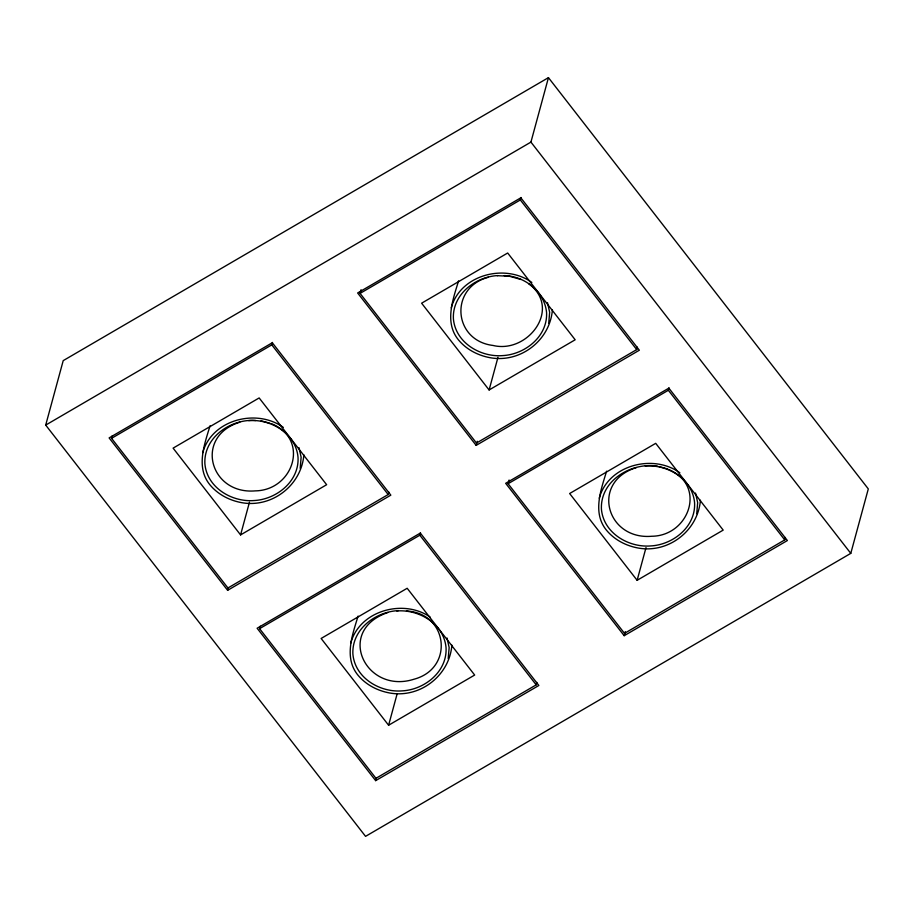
<?xml version="1.0" encoding="UTF-8"?>
<svg xmlns="http://www.w3.org/2000/svg" width="914" height="914" viewBox="0 0 914 914"><rect width="100%" height="100%" fill="white"/><g stroke="black" fill="none" stroke-linecap="round" stroke-linejoin="round"><path stroke-width="1.37" d="M210.06 425.775C204.37 444.627 195.676 467.408 209.912 484.808C217.898 494.417 229.254 500.335 241.445 502.62C271.675 508.264 301.403 485.505 303.871 454.829M300.203 468.356L301.129 457.206L298.981 447.654M358.082 616.105C352.393 634.956 343.698 657.737 357.934 675.138C365.92 684.746 377.276 690.664 389.467 692.949C419.697 698.593 449.414 675.834 451.893 645.158M458.588 280.838C452.898 299.689 444.204 322.471 458.44 339.871C466.426 349.479 477.782 355.397 489.973 357.682C520.203 363.326 549.92 340.568 552.399 309.892M448.214 658.674L449.151 647.535L447.003 637.983M548.72 323.407L549.657 312.268L547.509 302.717M606.61 471.167C600.909 490.018 592.226 512.8 606.462 530.2C614.448 539.808 625.804 545.727 637.995 548C668.225 553.656 697.942 530.897 700.421 500.221M696.742 513.737L697.679 502.597L695.531 493.046M45.7 425.09L63.215 360.63L548.446 77.644L868.3 488.91L850.785 553.37L365.554 836.356L45.7 425.09L530.931 142.104L548.446 77.644M388.85 492.075L388.187 494.531L227.94 587.988L111.554 438.332L112.216 435.875M111.554 438.332L271.801 344.875L272.463 342.419M240.576 534.907L326.641 484.717L259.153 397.944L173.1 448.134L240.576 534.907L249.465 502.209M227.632 590.318L390.826 495.148L272.303 342.75L109.12 437.92L227.632 590.318L228.374 587.588M536.872 682.404L536.21 684.86L375.962 778.317L259.576 628.661L260.239 626.204M637.378 347.137L636.715 349.594L476.468 443.05L360.07 293.394L361.076 289.704M259.576 628.661L419.823 535.204L420.486 532.748M360.07 293.394L520.329 199.938L520.991 197.481M388.599 725.236L474.663 675.046L407.176 588.273L321.122 638.463L388.599 725.236L397.122 693.897M375.654 780.647L538.849 685.477L420.326 533.079L257.131 628.249L375.654 780.647L376.397 777.917M489.104 389.97L575.169 339.779L507.681 253.007L421.617 303.197L489.104 389.97L497.993 357.271M476.16 445.381L639.354 350.211L520.831 197.812L357.637 292.983L476.16 445.381L477.279 441.279M785.4 537.466L784.738 539.911L624.491 633.368L508.093 483.723L509.098 480.033M508.093 483.723L668.351 390.267L669.014 387.81M637.127 580.299L723.191 530.109L655.704 443.336L569.639 493.526L637.127 580.299L646.015 547.6M624.182 635.71L787.377 540.54L668.854 388.142L505.659 483.312L624.182 635.71L625.302 631.608M202.714 452.818C211.648 419.595 256.617 408.078 283.306 427.398M451.242 307.881C460.176 274.657 505.145 263.141 531.834 282.449M350.736 643.148C359.499 610.483 403.485 598.556 430.128 617.041M599.264 498.21C608.198 464.986 653.167 453.47 679.856 472.778M488.339 277.285C449.231 287.567 452.956 340.591 493.046 345.458C527.915 353.969 562.236 308.521 528.703 283.717M239.811 422.222C193.802 436.412 209.683 494.805 255.257 490.875C293.474 490.338 310.2 439.131 271.275 423.628M636.361 467.614C590.353 481.804 606.233 540.185 651.796 536.255C689.133 535.867 706.876 485.711 668.934 469.636M387.833 612.551C334.935 630.466 365.52 694.594 413.836 679.273C454.566 668.545 448.054 612.974 406.444 610.986M497.582 275.594C475.052 276.805 452.156 294.765 453.401 318.815C455.469 342.624 480.341 357.42 502.746 355.603C525.173 354.381 547.794 336.341 546.561 312.474C544.63 291.692 524.487 275.971 504.265 275.594M398.401 610.621C375.46 611.615 351.627 629.438 352.895 654.081C354.963 677.902 379.836 692.698 402.24 690.87C424.667 689.659 447.289 671.619 446.055 647.752C443.987 623.931 419.126 609.135 396.722 610.963M497.227 275.685L509.372 276.234L520.877 279.456M255.737 420.531C231.139 418.498 203.559 437.223 204.885 463.752C206.941 487.573 231.813 502.369 254.218 500.541C276.645 499.33 299.266 481.29 298.033 457.423C295.965 433.602 271.104 418.806 248.699 420.634M657.657 466.163C631.597 461.97 600.11 480.364 601.423 509.144C603.491 532.953 628.364 547.749 650.768 545.932C673.195 544.71 695.817 526.67 694.583 502.803C692.515 478.993 667.643 464.198 645.238 466.014M658.925 466.517L667.826 469.008M261.107 420.771L270.007 423.273M530.931 142.104L850.785 553.37M520.329 199.938L636.715 349.594M668.351 390.267L784.738 539.911M271.801 344.875L388.187 494.531M419.823 535.204L536.21 684.86"/></g></svg>
